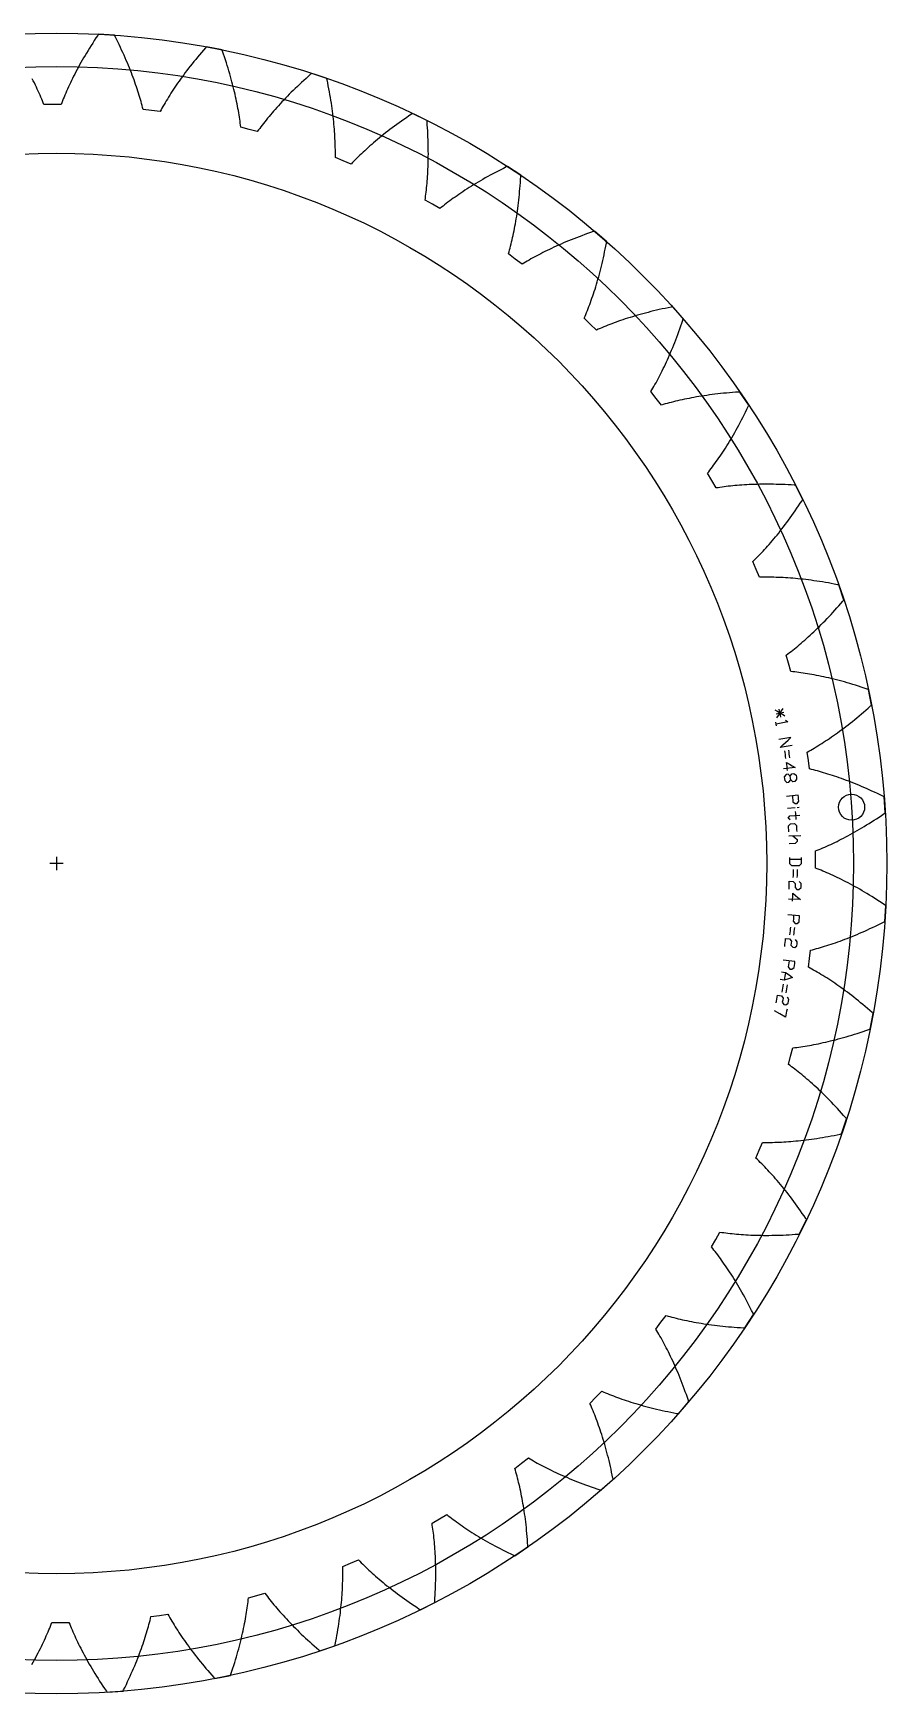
# Model space of a CAD drawing. Extents: x -12.5 to 12.5, y -12.5 to 12.5.
# Drawn here: x -0.35 to 12.5, y -12.5 to 12.5 of the extents above; entities that cross this region are included whole.
import ezdxf

# ---------------------------------------------------------------- set-up
doc = ezdxf.new("R2010")
doc.units = 0
doc.header["$MEASUREMENT"] = 0
for name, color, linetype in [('gear', 7, 'CONTINUOUS'), ('gear_guides', 5, 'CONTINUOUS'), ('gear_texts', 7, 'CONTINUOUS')]:
    doc.layers.add(name, color=color, linetype=linetype)

msp = doc.modelspace()

# ---------------------------------------------------------------- linework, layer by layer
at = {"layer": 'gear'}
msp.add_lwpolyline([(-0.368474, -12.057663), (-0.348839, -12.022425), (-0.329733, -11.987541), (-0.311149, -11.953017), (-0.29308, -11.918859), (-0.275522, -11.885072), (-0.258466, -11.851661), (-0.241908, -11.818633), (-0.22584, -11.785993), (-0.210255, -11.753745), (-0.195148, -11.721897), (-0.180512, -11.690452), (-0.166339, -11.659415), (-0.152624, -11.628793), (-0.139359, -11.598589), (-0.126538, -11.568809), (-0.114153, -11.539457), (-0.102198, -11.510539), (-0.090666, -11.482058), (-0.07955, -11.454021), (-0.068843, -11.42643), (0.059702, -11.424844), (0.059702, -11.424844), (0.188256, -11.425086), (0.199251, -11.452564), (0.21066, -11.480484), (0.222489, -11.508842), (0.234745, -11.537634), (0.247436, -11.566854), (0.260568, -11.596499), (0.274148, -11.626562), (0.288182, -11.65704), (0.302678, -11.687927), (0.317643, -11.719217), (0.333082, -11.750906), (0.349002, -11.782989), (0.365411, -11.815459), (0.382313, -11.848313), (0.399717, -11.881543), (0.417628, -11.915145), (0.436052, -11.949113), (0.454996, -11.983441), (0.474466, -12.018123), (0.494468, -12.053154), (0.515008, -12.088528), (0.536092, -12.124238), (0.557727, -12.160278), (0.579917, -12.196644), (0.60267, -12.233327), (0.62599, -12.270322), (0.649883, -12.307623), (0.674356, -12.345223), (0.699413, -12.383116), (0.72506, -12.421294), (0.751304, -12.459753), (0.757958, -12.46941), (0.761299, -12.474245), (0.762974, -12.476664), (0.763023, -12.47669), (1.002311, -12.45975), (1.002356, -12.459718), (1.003673, -12.457087), (1.0063, -12.451829), (1.011527, -12.441331), (1.03209, -12.399559), (1.052103, -12.358147), (1.071572, -12.317103), (1.090504, -12.27643), (1.108904, -12.236135), (1.12678, -12.196223), (1.144137, -12.156701), (1.160983, -12.117572), (1.177324, -12.078843), (1.193168, -12.040518), (1.208519, -12.002604), (1.223387, -11.965105), (1.237776, -11.928025), (1.251695, -11.891371), (1.26515, -11.855146), (1.278149, -11.819356), (1.290697, -11.784005), (1.302803, -11.749098), (1.314473, -11.71464), (1.325715, -11.680634), (1.336536, -11.647086), (1.346943, -11.614), (1.356943, -11.581379), (1.366544, -11.549228), (1.375753, -11.517551), (1.384577, -11.486352), (1.393025, -11.455635), (1.401103, -11.425404), (1.408819, -11.395662), (1.41618, -11.366413), (1.423194, -11.337661), (1.550433, -11.31931), (1.550433, -11.31931), (1.677919, -11.302771), (1.692406, -11.328578), (1.707362, -11.35477), (1.722791, -11.381342), (1.7387, -11.408287), (1.755097, -11.435601), (1.771985, -11.463278), (1.789373, -11.491312), (1.807266, -11.519697), (1.82567, -11.548427), (1.84459, -11.577497), (1.864033, -11.6069), (1.884005, -11.63663), (1.904511, -11.666681), (1.925558, -11.697047), (1.94715, -11.727721), (1.969293, -11.758698), (1.991994, -11.78997), (2.015256, -11.821532), (2.039087, -11.853376), (2.06349, -11.885497), (2.088471, -11.917887), (2.114037, -11.950539), (2.14019, -11.983448), (2.166937, -12.016605), (2.194283, -12.050005), (2.222233, -12.08364), (2.25079, -12.117503), (2.279961, -12.151587), (2.30975, -12.185885), (2.340162, -12.220389), (2.3712, -12.255093), (2.379058, -12.263799), (2.383002, -12.268157), (2.384978, -12.270337), (2.38503, -12.270356), (2.62006, -12.222327), (2.6201, -12.222289), (2.621062, -12.219509), (2.62298, -12.213954), (2.626793, -12.202863), (2.641728, -12.158764), (2.656164, -12.115095), (2.67011, -12.07186), (2.68357, -12.029064), (2.696553, -11.986712), (2.709067, -11.944809), (2.721117, -11.903358), (2.732711, -11.862366), (2.743858, -11.821835), (2.754563, -11.781771), (2.764835, -11.742177), (2.77468, -11.703057), (2.784107, -11.664417), (2.793122, -11.626259), (2.801734, -11.588588), (2.809949, -11.551408), (2.817776, -11.514722), (2.825222, -11.478533), (2.832295, -11.442846), (2.839002, -11.407664), (2.845351, -11.372991), (2.85135, -11.338829), (2.857007, -11.305182), (2.86233, -11.272053), (2.867325, -11.239445), (2.872002, -11.207361), (2.876368, -11.175805), (2.880431, -11.144778), (2.884198, -11.114283), (2.887679, -11.084323), (2.890881, -11.054901), (3.014635, -11.0201), (3.014635, -11.0201), (3.138871, -10.987062), (3.156604, -11.010757), (3.17485, -11.034773), (3.193615, -11.059103), (3.212906, -11.083742), (3.232727, -11.108682), (3.253084, -11.133918), (3.273982, -11.159442), (3.295427, -11.185249), (3.317423, -11.211331), (3.339976, -11.237682), (3.363091, -11.264296), (3.386772, -11.291165), (3.411026, -11.318282), (3.435855, -11.345641), (3.461267, -11.373235), (3.487264, -11.401056), (3.513852, -11.429098), (3.541035, -11.457353), (3.568818, -11.485815), (3.597205, -11.514475), (3.626201, -11.543327), (3.655809, -11.572364), (3.686034, -11.601577), (3.716881, -11.630959), (3.748352, -11.660504), (3.780453, -11.690203), (3.813186, -11.720049), (3.846556, -11.750033), (3.880567, -11.78015), (3.915222, -11.81039), (3.950525, -11.840745), (3.959452, -11.848351), (3.963931, -11.852157), (3.966174, -11.85406), (3.966229, -11.854072), (4.192978, -11.775777), (4.193014, -11.775734), (4.193605, -11.772852), (4.194781, -11.767094), (4.197113, -11.7556), (4.206165, -11.709929), (4.214778, -11.664749), (4.22296, -11.620064), (4.23072, -11.575878), (4.238064, -11.532193), (4.245, -11.489015), (4.251537, -11.446347), (4.257682, -11.404191), (4.263443, -11.362552), (4.268827, -11.321433), (4.273843, -11.280837), (4.278498, -11.240768), (4.2828, -11.201227), (4.286758, -11.162219), (4.290379, -11.123747), (4.293671, -11.085812), (4.296643, -11.048418), (4.299301, -11.011567), (4.301655, -10.975263), (4.303713, -10.939506), (4.305482, -10.9043), (4.306971, -10.869648), (4.308188, -10.83555), (4.30914, -10.80201), (4.309837, -10.769029), (4.310286, -10.736609), (4.310495, -10.704753), (4.310473, -10.673461), (4.310229, -10.642735), (4.309769, -10.612578), (4.309103, -10.58299), (4.427256, -10.532333), (4.427256, -10.532333), (4.546117, -10.483361), (4.566791, -10.504539), (4.588015, -10.525968), (4.609796, -10.547641), (4.632138, -10.569551), (4.655045, -10.59169), (4.678521, -10.614053), (4.702572, -10.636631), (4.727202, -10.659418), (4.752414, -10.682406), (4.778214, -10.705588), (4.804605, -10.728957), (4.831591, -10.752505), (4.859176, -10.776224), (4.887365, -10.800108), (4.91616, -10.824149), (4.945566, -10.848339), (4.975587, -10.872671), (5.006226, -10.897136), (5.037486, -10.921728), (5.069371, -10.946438), (5.101885, -10.971258), (5.13503, -10.996182), (5.168809, -11.0212), (5.203227, -11.046305), (5.238286, -11.071489), (5.273988, -11.096744), (5.310337, -11.122061), (5.347336, -11.147434), (5.384986, -11.172853), (5.423292, -11.198311), (5.462255, -11.223799), (5.472099, -11.230175), (5.477036, -11.233363), (5.479508, -11.234958), (5.479564, -11.234962), (5.694154, -11.12774), (5.694184, -11.127693), (5.694393, -11.124759), (5.694808, -11.118896), (5.69562, -11.107196), (5.698633, -11.060735), (5.701275, -11.014817), (5.703555, -10.969446), (5.705481, -10.924625), (5.70706, -10.880355), (5.708301, -10.836641), (5.709213, -10.793484), (5.709803, -10.750888), (5.710079, -10.708853), (5.71005, -10.667383), (5.709724, -10.62648), (5.709109, -10.586145), (5.708214, -10.546382), (5.707046, -10.507191), (5.705614, -10.468575), (5.703927, -10.430535), (5.701992, -10.393073), (5.699818, -10.35619), (5.697413, -10.319889), (5.694786, -10.28417), (5.691945, -10.249034), (5.688898, -10.214484), (5.685653, -10.180519), (5.68222, -10.147142), (5.678606, -10.114352), (5.674819, -10.082151), (5.670869, -10.05054), (5.666763, -10.019518), (5.66251, -9.989087), (5.658118, -9.959248), (5.653595, -9.93), (5.764125, -9.864354), (5.764125, -9.864354), (5.875578, -9.800287), (5.898839, -9.818585), (5.922679, -9.837061), (5.947102, -9.855705), (5.972112, -9.874511), (5.997713, -9.893472), (6.023908, -9.912579), (6.0507, -9.931825), (6.078093, -9.951202), (6.10609, -9.970702), (6.134695, -9.990318), (6.16391, -10.010042), (6.193739, -10.029866), (6.224185, -10.049783), (6.25525, -10.069783), (6.286937, -10.08986), (6.319249, -10.110004), (6.352189, -10.130209), (6.385758, -10.150466), (6.419961, -10.170767), (6.454799, -10.191104), (6.490274, -10.211468), (6.526388, -10.231852), (6.563145, -10.252247), (6.600545, -10.272645), (6.638591, -10.293037), (6.677284, -10.313416), (6.716627, -10.333773), (6.756621, -10.354099), (6.797267, -10.374386), (6.838568, -10.394626), (6.880524, -10.414811), (6.891116, -10.419847), (6.896427, -10.422364), (6.899087, -10.423622), (6.899142, -10.423619), (7.097902, -10.289305), (7.097925, -10.289254), (7.097749, -10.286317), (7.097396, -10.280451), (7.096673, -10.268745), (7.093596, -10.222288), (7.090222, -10.176418), (7.08656, -10.131137), (7.082619, -10.086448), (7.078407, -10.042352), (7.073932, -9.998849), (7.069202, -9.955943), (7.064227, -9.913634), (7.059014, -9.871922), (7.053573, -9.830811), (7.047911, -9.7903), (7.042036, -9.750391), (7.035958, -9.711085), (7.029685, -9.672381), (7.023225, -9.634282), (7.016587, -9.596788), (7.009779, -9.559899), (7.00281, -9.523616), (6.995687, -9.487939), (6.98842, -9.452869), (6.981017, -9.418405), (6.973486, -9.384547), (6.965836, -9.351297), (6.958076, -9.318653), (6.950212, -9.286616), (6.942255, -9.255184), (6.934213, -9.224359), (6.926093, -9.194139), (6.917904, -9.164524), (6.909654, -9.135513), (6.901353, -9.107105), (7.002369, -9.027594), (7.002369, -9.027594), (7.104506, -8.949527), (7.129956, -8.964633), (7.156003, -8.979838), (7.182651, -8.995136), (7.209902, -9.010516), (7.237759, -9.025973), (7.266224, -9.041497), (7.295299, -9.057082), (7.324987, -9.072717), (7.35529, -9.088397), (7.38621, -9.104111), (7.41775, -9.119853), (7.449911, -9.135614), (7.482696, -9.151386), (7.516105, -9.167161), (7.550142, -9.182929), (7.584807, -9.198684), (7.620102, -9.214417), (7.656029, -9.230119), (7.692589, -9.245782), (7.729783, -9.261397), (7.767613, -9.276957), (7.806079, -9.292452), (7.845183, -9.307875), (7.884925, -9.323217), (7.925307, -9.338469), (7.96633, -9.353623), (8.007993, -9.36867), (8.050298, -9.383602), (8.093245, -9.39841), (8.136834, -9.413087), (8.181066, -9.427622), (8.192225, -9.431233), (8.197819, -9.433034), (8.20062, -9.433934), (8.200674, -9.433925), (8.380202, -9.274816), (8.380218, -9.274763), (8.379661, -9.271874), (8.378544, -9.266104), (8.376301, -9.254592), (8.367185, -9.208934), (8.357853, -9.163897), (8.348313, -9.119482), (8.338572, -9.07569), (8.32864, -9.032521), (8.318525, -8.989975), (8.308235, -8.948052), (8.29778, -8.906754), (8.287168, -8.866081), (8.276407, -8.826031), (8.265505, -8.786606), (8.254472, -8.747805), (8.243316, -8.709628), (8.232044, -8.672075), (8.220667, -8.635145), (8.209191, -8.598838), (8.197627, -8.563153), (8.185981, -8.52809), (8.174263, -8.493648), (8.16248, -8.459826), (8.150642, -8.426623), (8.138756, -8.394039), (8.126832, -8.362071), (8.114877, -8.33072), (8.102899, -8.299982), (8.090907, -8.269859), (8.07891, -8.240347), (8.066915, -8.211445), (8.054931, -8.183152), (8.042965, -8.155466), (8.031027, -8.128385), (8.1208, -8.036369), (8.1208, -8.036369), (8.211873, -7.945639), (8.239077, -7.957293), (8.266887, -7.968969), (8.295304, -7.980657), (8.324329, -7.992349), (8.353965, -8.004037), (8.384212, -8.015714), (8.415073, -8.027369), (8.446548, -8.038996), (8.478638, -8.050586), (8.511345, -8.062131), (8.54467, -8.073621), (8.578613, -8.085049), (8.613176, -8.096407), (8.648359, -8.107686), (8.684162, -8.118877), (8.720587, -8.129972), (8.757634, -8.140963), (8.795303, -8.151841), (8.833594, -8.162598), (8.872509, -8.173225), (8.912045, -8.183714), (8.952205, -8.194056), (8.992988, -8.204243), (9.034393, -8.214266), (9.07642, -8.224117), (9.11907, -8.233786), (9.16234, -8.243267), (9.206232, -8.252549), (9.250745, -8.261625), (9.295877, -8.270486), (9.341627, -8.279124), (9.353162, -8.281247), (9.358943, -8.282303), (9.361838, -8.28283), (9.361891, -8.282813), (9.519115, -8.101633), (9.519124, -8.101578), (9.518194, -8.098787), (9.516334, -8.093212), (9.512607, -8.082092), (9.49761, -8.038014), (9.482479, -7.99458), (9.467223, -7.951791), (9.451849, -7.909644), (9.436368, -7.86814), (9.420786, -7.827279), (9.405113, -7.787058), (9.389356, -7.747478), (9.373526, -7.708538), (9.357629, -7.670235), (9.341675, -7.63257), (9.325672, -7.595541), (9.309627, -7.559147), (9.293551, -7.523387), (9.27745, -7.488258), (9.261334, -7.453759), (9.245211, -7.419889), (9.229088, -7.386646), (9.212974, -7.354028), (9.196878, -7.322034), (9.180807, -7.29066), (9.16477, -7.259906), (9.148775, -7.229768), (9.13283, -7.200245), (9.116943, -7.171334), (9.101122, -7.143034), (9.085375, -7.11534), (9.06971, -7.088251), (9.054135, -7.061765), (9.038658, -7.035877), (9.023287, -7.010586), (9.100282, -6.90764), (9.100282, -6.90764), (9.178733, -6.805798), (9.207226, -6.813802), (9.236322, -6.821748), (9.266021, -6.829627), (9.296324, -6.83743), (9.327232, -6.845151), (9.358745, -6.852779), (9.390863, -6.860307), (9.423586, -6.867726), (9.456915, -6.875028), (9.490849, -6.882204), (9.525388, -6.889247), (9.560533, -6.896147), (9.596282, -6.902896), (9.632636, -6.909486), (9.669594, -6.915908), (9.707156, -6.922154), (9.74532, -6.928216), (9.784087, -6.934084), (9.823455, -6.939751), (9.863423, -6.945208), (9.903991, -6.950446), (9.945157, -6.955458), (9.98692, -6.960234), (10.029279, -6.964767), (10.072233, -6.969048), (10.115779, -6.973068), (10.159918, -6.976819), (10.204646, -6.980293), (10.249962, -6.983481), (10.295864, -6.986376), (10.342351, -6.988968), (10.354064, -6.989567), (10.359934, -6.98986), (10.362872, -6.990004), (10.362923, -6.989981), (10.495153, -6.789829), (10.495154, -6.789773), (10.493869, -6.787127), (10.491297, -6.781842), (10.48615, -6.771304), (10.465528, -6.729561), (10.444858, -6.688474), (10.424146, -6.648041), (10.403403, -6.608262), (10.382637, -6.569134), (10.361855, -6.530656), (10.341066, -6.492825), (10.320278, -6.45564), (10.2995, -6.419099), (10.27874, -6.3832), (10.258006, -6.347939), (10.237306, -6.313316), (10.216649, -6.279328), (10.196042, -6.245971), (10.175494, -6.213244), (10.155013, -6.181145), (10.134606, -6.149669), (10.114282, -6.118815), (10.094049, -6.088579), (10.073914, -6.058959), (10.053886, -6.029952), (10.033972, -6.001554), (10.01418, -5.973762), (9.994518, -5.946573), (9.974993, -5.919983), (9.955613, -5.893989), (9.936386, -5.868588), (9.91732, -5.843776), (9.898421, -5.819549), (9.879698, -5.795903), (9.861157, -5.772835), (9.924056, -5.660719), (9.924056, -5.660719), (9.988543, -5.549508), (10.017837, -5.553725), (10.047721, -5.557805), (10.078194, -5.56174), (10.109257, -5.565521), (10.140908, -5.569141), (10.173147, -5.572591), (10.205972, -5.575862), (10.239384, -5.578947), (10.273381, -5.581836), (10.307961, -5.584522), (10.343124, -5.586996), (10.378869, -5.58925), (10.415193, -5.591275), (10.452096, -5.593063), (10.489577, -5.594606), (10.527632, -5.595896), (10.566261, -5.596924), (10.605462, -5.597682), (10.645233, -5.598162), (10.685572, -5.598355), (10.726476, -5.598254), (10.767944, -5.597849), (10.809973, -5.597134), (10.852562, -5.596099), (10.895707, -5.594736), (10.939405, -5.593038), (10.983656, -5.590996), (11.028454, -5.588602), (11.073799, -5.585848), (11.119687, -5.582726), (11.166114, -5.579228), (11.177805, -5.578294), (11.183663, -5.577818), (11.186595, -5.577578), (11.186642, -5.577548), (11.291616, -5.361848), (11.29161, -5.361793), (11.28999, -5.359337), (11.28675, -5.354434), (11.280272, -5.344657), (11.254378, -5.305963), (11.228521, -5.267925), (11.20271, -5.230542), (11.176952, -5.193811), (11.151256, -5.157728), (11.125629, -5.122292), (11.10008, -5.087498), (11.074617, -5.053345), (11.049247, -5.019828), (11.023979, -4.986946), (10.99882, -4.954693), (10.973778, -4.923068), (10.948861, -4.892067), (10.924077, -4.861685), (10.899433, -4.831921), (10.874937, -4.802769), (10.850596, -4.774226), (10.826419, -4.746289), (10.802412, -4.718953), (10.778584, -4.692214), (10.75494, -4.666069), (10.73149, -4.640513), (10.70824, -4.615542), (10.685197, -4.591152), (10.662368, -4.567339), (10.639762, -4.544097), (10.617384, -4.521423), (10.595242, -4.499311), (10.573342, -4.477758), (10.551693, -4.456759), (10.5303, -4.436308), (10.578026, -4.316941), (10.578026, -4.316941), (10.627446, -4.198265), (10.657039, -4.198622), (10.6872, -4.198766), (10.717926, -4.19869), (10.749217, -4.198385), (10.78107, -4.197842), (10.813483, -4.197055), (10.846455, -4.196013), (10.879983, -4.19471), (10.914066, -4.193137), (10.948701, -4.191287), (10.983887, -4.18915), (11.01962, -4.186718), (11.055898, -4.183985), (11.092719, -4.180941), (11.130079, -4.177579), (11.167978, -4.173891), (11.206411, -4.169868), (11.245375, -4.165503), (11.284868, -4.160787), (11.324887, -4.155714), (11.365428, -4.150274), (11.406489, -4.14446), (11.448065, -4.138265), (11.490154, -4.13168), (11.532752, -4.124697), (11.575855, -4.11731), (11.61946, -4.10951), (11.663563, -4.101289), (11.708161, -4.09264), (11.753248, -4.083555), (11.798822, -4.074027), (11.810291, -4.071575), (11.816037, -4.070338), (11.818912, -4.069717), (11.818955, -4.069681), (11.894876, -3.842126), (11.894863, -3.842071), (11.892937, -3.839848), (11.889084, -3.835409), (11.881385, -3.826562), (11.850662, -3.791578), (11.820062, -3.757241), (11.789592, -3.723547), (11.75926, -3.690492), (11.729074, -3.658072), (11.699041, -3.626284), (11.669169, -3.595123), (11.639466, -3.564585), (11.609938, -3.534667), (11.580594, -3.505364), (11.551441, -3.476671), (11.522485, -3.448585), (11.493735, -3.421101), (11.465197, -3.394215), (11.436879, -3.367921), (11.408787, -3.342216), (11.38093, -3.317095), (11.353312, -3.292552), (11.325943, -3.268584), (11.298828, -3.245184), (11.271975, -3.222349), (11.245389, -3.200073), (11.219078, -3.17835), (11.193049, -3.157176), (11.167308, -3.136546), (11.141861, -3.116454), (11.116715, -3.096895), (11.091876, -3.077863), (11.067351, -3.059352), (11.043145, -3.041358), (11.019266, -3.023875), (11.051004, -2.8993), (11.051004, -2.8993), (11.08451, -2.775188), (11.113897, -2.77168), (11.143819, -2.767886), (11.174272, -2.7638), (11.205255, -2.759413), (11.236765, -2.754717), (11.268798, -2.749706), (11.301352, -2.744369), (11.334423, -2.738701), (11.368009, -2.732693), (11.402106, -2.726337), (11.436712, -2.719626), (11.471822, -2.712552), (11.507433, -2.705106), (11.543541, -2.697282), (11.580144, -2.689073), (11.617236, -2.680469), (11.654815, -2.671464), (11.692877, -2.66205), (11.731416, -2.65222), (11.77043, -2.641967), (11.809915, -2.631282), (11.849865, -2.620158), (11.890277, -2.608589), (11.931147, -2.596567), (11.972469, -2.584084), (12.014239, -2.571133), (12.056453, -2.557708), (12.099106, -2.543801), (12.142192, -2.529405), (12.185708, -2.514513), (12.229649, -2.499118), (12.240699, -2.49519), (12.246234, -2.493213), (12.249004, -2.492222), (12.249042, -2.492181), (12.294612, -2.256663), (12.294592, -2.256611), (12.292392, -2.254658), (12.287993, -2.25076), (12.279205, -2.242993), (12.244179, -2.212319), (12.209358, -2.18227), (12.174751, -2.152841), (12.140364, -2.124028), (12.106204, -2.095826), (12.072279, -2.068229), (12.038596, -2.041234), (12.00516, -2.014835), (11.97198, -1.989026), (11.939062, -1.963804), (11.906413, -1.939162), (11.874039, -1.915096), (11.841948, -1.8916), (11.810145, -1.868668), (11.778637, -1.846296), (11.74743, -1.824478), (11.716532, -1.803207), (11.685948, -1.782479), (11.655684, -1.762288), (11.625747, -1.742628), (11.596142, -1.723493), (11.566877, -1.704878), (11.537956, -1.686775), (11.509385, -1.66918), (11.481171, -1.652086), (11.453319, -1.635488), (11.425835, -1.619378), (11.398725, -1.603751), (11.371993, -1.5886), (11.345646, -1.573919), (11.319689, -1.559702), (11.334896, -1.43205), (11.334896, -1.43205), (11.351915, -1.304627), (11.380593, -1.297313), (11.409763, -1.289646), (11.439423, -1.28162), (11.469568, -1.273226), (11.500195, -1.264458), (11.5313, -1.255308), (11.562879, -1.245769), (11.594928, -1.235832), (11.627442, -1.225492), (11.660418, -1.21474), (11.693851, -1.203569), (11.727738, -1.191972), (11.762072, -1.179942), (11.796851, -1.167472), (11.832068, -1.154555), (11.867721, -1.141184), (11.903803, -1.127351), (11.94031, -1.113049), (11.977237, -1.098273), (12.014579, -1.083015), (12.052331, -1.067267), (12.090487, -1.051025), (12.129044, -1.03428), (12.167994, -1.017026), (12.207333, -0.999256), (12.247056, -0.980964), (12.287156, -0.962144), (12.327629, -0.942788), (12.368468, -0.922892), (12.409668, -0.902447), (12.451223, -0.881448), (12.461666, -0.876111), (12.466896, -0.873429), (12.469513, -0.872085), (12.469545, -0.87204), (12.483983, -0.632588), (12.483957, -0.632539), (12.48152, -0.63089), (12.476651, -0.627599), (12.466924, -0.621046), (12.428194, -0.595206), (12.389749, -0.569959), (12.351596, -0.545299), (12.313743, -0.521221), (12.276194, -0.497719), (12.238957, -0.474787), (12.202038, -0.452419), (12.165443, -0.43061), (12.129178, -0.409353), (12.09325, -0.388643), (12.057663, -0.368474), (12.022425, -0.348839), (11.987541, -0.329733), (11.953017, -0.311149), (11.918859, -0.29308), (11.885072, -0.275522), (11.851661, -0.258466), (11.818633, -0.241908), (11.785993, -0.22584), (11.753745, -0.210255), (11.721897, -0.195148), (11.690452, -0.180512), (11.659415, -0.166339), (11.628793, -0.152624), (11.598589, -0.139359), (11.568809, -0.126538), (11.539457, -0.114153), (11.510539, -0.102198), (11.482058, -0.090666), (11.454021, -0.07955), (11.42643, -0.068843), (11.424844, 0.059702), (11.424844, 0.059702), (11.425086, 0.188256), (11.452564, 0.199251), (11.480484, 0.21066), (11.508842, 0.222489), (11.537634, 0.234745), (11.566854, 0.247436), (11.596499, 0.260568), (11.626562, 0.274148), (11.65704, 0.288182), (11.687927, 0.302678), (11.719217, 0.317643), (11.750906, 0.333082), (11.782989, 0.349002), (11.815459, 0.365411), (11.848313, 0.382313), (11.881543, 0.399717), (11.915145, 0.417628), (11.949113, 0.436052), (11.983441, 0.454996), (12.018123, 0.474466), (12.053154, 0.494468), (12.088528, 0.515008), (12.124238, 0.536092), (12.160278, 0.557727), (12.196644, 0.579917), (12.233327, 0.60267), (12.270322, 0.62599), (12.307623, 0.649883), (12.345223, 0.674356), (12.383116, 0.699413), (12.421294, 0.72506), (12.459753, 0.751304), (12.46941, 0.757958), (12.474245, 0.761299), (12.476664, 0.762974), (12.47669, 0.763023), (12.45975, 1.002311), (12.459718, 1.002356), (12.457087, 1.003673), (12.451829, 1.0063), (12.441331, 1.011527), (12.399559, 1.03209), (12.358147, 1.052103), (12.317103, 1.071572), (12.27643, 1.090504), (12.236135, 1.108904), (12.196223, 1.12678), (12.156701, 1.144137), (12.117572, 1.160983), (12.078843, 1.177324), (12.040518, 1.193168), (12.002604, 1.208519), (11.965105, 1.223387), (11.928025, 1.237776), (11.891371, 1.251695), (11.855146, 1.26515), (11.819356, 1.278149), (11.784005, 1.290697), (11.749098, 1.302803), (11.71464, 1.314473), (11.680634, 1.325715), (11.647086, 1.336536), (11.614, 1.346943), (11.581379, 1.356943), (11.549228, 1.366544), (11.517551, 1.375753), (11.486352, 1.384577), (11.455635, 1.393025), (11.425404, 1.401103), (11.395662, 1.408819), (11.366413, 1.41618), (11.337661, 1.423194), (11.31931, 1.550433), (11.31931, 1.550433), (11.302771, 1.677919), (11.328578, 1.692406), (11.35477, 1.707362), (11.381342, 1.722791), (11.408287, 1.7387), (11.435601, 1.755097), (11.463278, 1.771985), (11.491312, 1.789373), (11.519697, 1.807266), (11.548427, 1.82567), (11.577497, 1.84459), (11.6069, 1.864033), (11.63663, 1.884005), (11.666681, 1.904511), (11.697047, 1.925558), (11.727721, 1.94715), (11.758698, 1.969293), (11.78997, 1.991994), (11.821532, 2.015256), (11.853376, 2.039087), (11.885497, 2.06349), (11.917887, 2.088471), (11.950539, 2.114037), (11.983448, 2.14019), (12.016605, 2.166937), (12.050005, 2.194283), (12.08364, 2.222233), (12.117503, 2.25079), (12.151587, 2.279961), (12.185885, 2.30975), (12.220389, 2.340162), (12.255093, 2.3712), (12.263799, 2.379058), (12.268157, 2.383002), (12.270337, 2.384978), (12.270356, 2.38503), (12.222327, 2.62006), (12.222289, 2.6201), (12.219509, 2.621062), (12.213954, 2.62298), (12.202863, 2.626793), (12.158764, 2.641728), (12.115095, 2.656164), (12.07186, 2.67011), (12.029064, 2.68357), (11.986712, 2.696553), (11.944809, 2.709067), (11.903358, 2.721117), (11.862366, 2.732711), (11.821835, 2.743858), (11.781771, 2.754563), (11.742177, 2.764835), (11.703057, 2.77468), (11.664417, 2.784107), (11.626259, 2.793122), (11.588588, 2.801734), (11.551408, 2.809949), (11.514722, 2.817776), (11.478533, 2.825222), (11.442846, 2.832295), (11.407664, 2.839002), (11.372991, 2.845351), (11.338829, 2.85135), (11.305182, 2.857007), (11.272053, 2.86233), (11.239445, 2.867325), (11.207361, 2.872002), (11.175805, 2.876368), (11.144778, 2.880431), (11.114283, 2.884198), (11.084323, 2.887679), (11.054901, 2.890881), (11.0201, 3.014635), (11.0201, 3.014635), (10.987062, 3.138871), (11.010757, 3.156604), (11.034773, 3.17485), (11.059103, 3.193615), (11.083742, 3.212906), (11.108682, 3.232727), (11.133918, 3.253084), (11.159442, 3.273982), (11.185249, 3.295427), (11.211331, 3.317423), (11.237682, 3.339976), (11.264296, 3.363091), (11.291165, 3.386772), (11.318282, 3.411026), (11.345641, 3.435855), (11.373235, 3.461267), (11.401056, 3.487264), (11.429098, 3.513852), (11.457353, 3.541035), (11.485815, 3.568818), (11.514475, 3.597205), (11.543327, 3.626201), (11.572364, 3.655809), (11.601577, 3.686034), (11.630959, 3.716881), (11.660504, 3.748352), (11.690203, 3.780453), (11.720049, 3.813186), (11.750033, 3.846556), (11.78015, 3.880567), (11.81039, 3.915222), (11.840745, 3.950525), (11.848351, 3.959452), (11.852157, 3.963931), (11.85406, 3.966174), (11.854072, 3.966229), (11.775777, 4.192978), (11.775734, 4.193014), (11.772852, 4.193605), (11.767094, 4.194781), (11.7556, 4.197113), (11.709929, 4.206165), (11.664749, 4.214778), (11.620064, 4.22296), (11.575878, 4.23072), (11.532193, 4.238064), (11.489015, 4.245), (11.446347, 4.251537), (11.404191, 4.257682), (11.362552, 4.263443), (11.321433, 4.268827), (11.280837, 4.273843), (11.240768, 4.278498), (11.201227, 4.2828), (11.162219, 4.286758), (11.123747, 4.290379), (11.085812, 4.293671), (11.048418, 4.296643), (11.011567, 4.299301), (10.975263, 4.301655), (10.939506, 4.303713), (10.9043, 4.305482), (10.869648, 4.306971), (10.83555, 4.308188), (10.80201, 4.30914), (10.769029, 4.309837), (10.736609, 4.310286), (10.704753, 4.310495), (10.673461, 4.310473), (10.642735, 4.310229), (10.612578, 4.309769), (10.58299, 4.309103), (10.532333, 4.427256), (10.532333, 4.427256), (10.483361, 4.546117), (10.504539, 4.566791), (10.525968, 4.588015), (10.547641, 4.609796), (10.569551, 4.632138), (10.59169, 4.655045), (10.614053, 4.678521), (10.636631, 4.702572), (10.659418, 4.727202), (10.682406, 4.752414), (10.705588, 4.778214), (10.728957, 4.804605), (10.752505, 4.831591), (10.776224, 4.859176), (10.800108, 4.887365), (10.824149, 4.91616), (10.848339, 4.945566), (10.872671, 4.975587), (10.897136, 5.006226), (10.921728, 5.037486), (10.946438, 5.069371), (10.971258, 5.101885), (10.996182, 5.13503), (11.0212, 5.168809), (11.046305, 5.203227), (11.071489, 5.238286), (11.096744, 5.273988), (11.122061, 5.310337), (11.147434, 5.347336), (11.172853, 5.384986), (11.198311, 5.423292), (11.223799, 5.462255), (11.230175, 5.472099), (11.233363, 5.477036), (11.234958, 5.479508), (11.234962, 5.479564), (11.12774, 5.694154), (11.127693, 5.694184), (11.124759, 5.694393), (11.118896, 5.694808), (11.107196, 5.69562), (11.060735, 5.698633), (11.014817, 5.701275), (10.969446, 5.703555), (10.924625, 5.705481), (10.880355, 5.70706), (10.836641, 5.708301), (10.793484, 5.709213), (10.750888, 5.709803), (10.708853, 5.710079), (10.667383, 5.71005), (10.62648, 5.709724), (10.586145, 5.709109), (10.546382, 5.708214), (10.507191, 5.707046), (10.468575, 5.705614), (10.430535, 5.703927), (10.393073, 5.701992), (10.35619, 5.699818), (10.319889, 5.697413), (10.28417, 5.694786), (10.249034, 5.691945), (10.214484, 5.688898), (10.180519, 5.685653), (10.147142, 5.68222), (10.114352, 5.678606), (10.082151, 5.674819), (10.05054, 5.670869), (10.019518, 5.666763), (9.989087, 5.66251), (9.959248, 5.658118), (9.93, 5.653595), (9.864354, 5.764125), (9.864354, 5.764125), (9.800287, 5.875578), (9.818585, 5.898839), (9.837061, 5.922679), (9.855705, 5.947102), (9.874511, 5.972112), (9.893472, 5.997713), (9.912579, 6.023908), (9.931825, 6.0507), (9.951202, 6.078093), (9.970702, 6.10609), (9.990318, 6.134695), (10.010042, 6.16391), (10.029866, 6.193739), (10.049783, 6.224185), (10.069783, 6.25525), (10.08986, 6.286937), (10.110004, 6.319249), (10.130209, 6.352189), (10.150466, 6.385758), (10.170767, 6.419961), (10.191104, 6.454799), (10.211468, 6.490274), (10.231852, 6.526388), (10.252247, 6.563145), (10.272645, 6.600545), (10.293037, 6.638591), (10.313416, 6.677284), (10.333773, 6.716627), (10.354099, 6.756621), (10.374386, 6.797267), (10.394626, 6.838568), (10.414811, 6.880524), (10.419847, 6.891116), (10.422364, 6.896427), (10.423622, 6.899087), (10.423619, 6.899142), (10.289305, 7.097902), (10.289254, 7.097925), (10.286317, 7.097749), (10.280451, 7.097396), (10.268745, 7.096673), (10.222288, 7.093596), (10.176418, 7.090222), (10.131137, 7.08656), (10.086448, 7.082619), (10.042352, 7.078407), (9.998849, 7.073932), (9.955943, 7.069202), (9.913634, 7.064227), (9.871922, 7.059014), (9.830811, 7.053573), (9.7903, 7.047911), (9.750391, 7.042036), (9.711085, 7.035958), (9.672381, 7.029685), (9.634282, 7.023225), (9.596788, 7.016587), (9.559899, 7.009779), (9.523616, 7.00281), (9.487939, 6.995687), (9.452869, 6.98842), (9.418405, 6.981017), (9.384547, 6.973486), (9.351297, 6.965836), (9.318653, 6.958076), (9.286616, 6.950212), (9.255184, 6.942255), (9.224359, 6.934213), (9.194139, 6.926093), (9.164524, 6.917904), (9.135513, 6.909654), (9.107105, 6.901353), (9.027594, 7.002369), (9.027594, 7.002369), (8.949527, 7.104506), (8.964633, 7.129956), (8.979838, 7.156003), (8.995136, 7.182651), (9.010516, 7.209902), (9.025973, 7.237759), (9.041497, 7.266224), (9.057082, 7.295299), (9.072717, 7.324987), (9.088397, 7.35529), (9.104111, 7.38621), (9.119853, 7.41775), (9.135614, 7.449911), (9.151386, 7.482696), (9.167161, 7.516105), (9.182929, 7.550142), (9.198684, 7.584807), (9.214417, 7.620102), (9.230119, 7.656029), (9.245782, 7.692589), (9.261397, 7.729783), (9.276957, 7.767613), (9.292452, 7.806079), (9.307875, 7.845183), (9.323217, 7.884925), (9.338469, 7.925307), (9.353623, 7.96633), (9.36867, 8.007993), (9.383602, 8.050298), (9.39841, 8.093245), (9.413087, 8.136834), (9.427622, 8.181066), (9.431233, 8.192225), (9.433034, 8.197819), (9.433934, 8.20062), (9.433925, 8.200674), (9.274816, 8.380202), (9.274763, 8.380218), (9.271874, 8.379661), (9.266104, 8.378544), (9.254592, 8.376301), (9.208934, 8.367185), (9.163897, 8.357853), (9.119482, 8.348313), (9.07569, 8.338572), (9.032521, 8.32864), (8.989975, 8.318525), (8.948052, 8.308235), (8.906754, 8.29778), (8.866081, 8.287168), (8.826031, 8.276407), (8.786606, 8.265505), (8.747805, 8.254472), (8.709628, 8.243316), (8.672075, 8.232044), (8.635145, 8.220667), (8.598838, 8.209191), (8.563153, 8.197627), (8.52809, 8.185981), (8.493648, 8.174263), (8.459826, 8.16248), (8.426623, 8.150642), (8.394039, 8.138756), (8.362071, 8.126832), (8.33072, 8.114877), (8.299982, 8.102899), (8.269859, 8.090907), (8.240347, 8.07891), (8.211445, 8.066915), (8.183152, 8.054931), (8.155466, 8.042965), (8.128385, 8.031027), (8.036369, 8.1208), (8.036369, 8.1208), (7.945639, 8.211873), (7.957293, 8.239077), (7.968969, 8.266887), (7.980657, 8.295304), (7.992349, 8.324329), (8.004037, 8.353965), (8.015714, 8.384212), (8.027369, 8.415073), (8.038996, 8.446548), (8.050586, 8.478638), (8.062131, 8.511345), (8.073621, 8.54467), (8.085049, 8.578613), (8.096407, 8.613176), (8.107686, 8.648359), (8.118877, 8.684162), (8.129972, 8.720587), (8.140963, 8.757634), (8.151841, 8.795303), (8.162598, 8.833594), (8.173225, 8.872509), (8.183714, 8.912045), (8.194056, 8.952205), (8.204243, 8.992988), (8.214266, 9.034393), (8.224117, 9.07642), (8.233786, 9.11907), (8.243267, 9.16234), (8.252549, 9.206232), (8.261625, 9.250745), (8.270486, 9.295877), (8.279124, 9.341627), (8.281247, 9.353162), (8.282303, 9.358943), (8.28283, 9.361838), (8.282813, 9.361891), (8.101633, 9.519115), (8.101578, 9.519124), (8.098787, 9.518194), (8.093212, 9.516334), (8.082092, 9.512607), (8.038014, 9.49761), (7.99458, 9.482479), (7.951791, 9.467223), (7.909644, 9.451849), (7.86814, 9.436368), (7.827279, 9.420786), (7.787058, 9.405113), (7.747478, 9.389356), (7.708538, 9.373526), (7.670235, 9.357629), (7.63257, 9.341675), (7.595541, 9.325672), (7.559147, 9.309627), (7.523387, 9.293551), (7.488258, 9.27745), (7.453759, 9.261334), (7.419889, 9.245211), (7.386646, 9.229088), (7.354028, 9.212974), (7.322034, 9.196878), (7.29066, 9.180807), (7.259906, 9.16477), (7.229768, 9.148775), (7.200245, 9.13283), (7.171334, 9.116943), (7.143034, 9.101122), (7.11534, 9.085375), (7.088251, 9.06971), (7.061765, 9.054135), (7.035877, 9.038658), (7.010586, 9.023287), (6.90764, 9.100282), (6.90764, 9.100282), (6.805798, 9.178733), (6.813802, 9.207226), (6.821748, 9.236322), (6.829627, 9.266021), (6.83743, 9.296324), (6.845151, 9.327232), (6.852779, 9.358745), (6.860307, 9.390863), (6.867726, 9.423586), (6.875028, 9.456915), (6.882204, 9.490849), (6.889247, 9.525388), (6.896147, 9.560533), (6.902896, 9.596282), (6.909486, 9.632636), (6.915908, 9.669594), (6.922154, 9.707156), (6.928216, 9.74532), (6.934084, 9.784087), (6.939751, 9.823455), (6.945208, 9.863423), (6.950446, 9.903991), (6.955458, 9.945157), (6.960234, 9.98692), (6.964767, 10.029279), (6.969048, 10.072233), (6.973068, 10.115779), (6.976819, 10.159918), (6.980293, 10.204646), (6.983481, 10.249962), (6.986376, 10.295864), (6.988968, 10.342351), (6.989567, 10.354064), (6.98986, 10.359934), (6.990004, 10.362872), (6.989981, 10.362923), (6.789829, 10.495153), (6.789773, 10.495154), (6.787127, 10.493869), (6.781842, 10.491297), (6.771304, 10.48615), (6.729561, 10.465528), (6.688474, 10.444858), (6.648041, 10.424146), (6.608262, 10.403403), (6.569134, 10.382637), (6.530656, 10.361855), (6.492825, 10.341066), (6.45564, 10.320278), (6.419099, 10.2995), (6.3832, 10.27874), (6.347939, 10.258006), (6.313316, 10.237306), (6.279328, 10.216649), (6.245971, 10.196042), (6.213244, 10.175494), (6.181145, 10.155013), (6.149669, 10.134606), (6.118815, 10.114282), (6.088579, 10.094049), (6.058959, 10.073914), (6.029952, 10.053886), (6.001554, 10.033972), (5.973762, 10.01418), (5.946573, 9.994518), (5.919983, 9.974993), (5.893989, 9.955613), (5.868588, 9.936386), (5.843776, 9.91732), (5.819549, 9.898421), (5.795903, 9.879698), (5.772835, 9.861157), (5.660719, 9.924056), (5.660719, 9.924056), (5.549508, 9.988543), (5.553725, 10.017837), (5.557805, 10.047721), (5.56174, 10.078194), (5.565521, 10.109257), (5.569141, 10.140908), (5.572591, 10.173147), (5.575862, 10.205972), (5.578947, 10.239384), (5.581836, 10.273381), (5.584522, 10.307961), (5.586996, 10.343124), (5.58925, 10.378869), (5.591275, 10.415193), (5.593063, 10.452096), (5.594606, 10.489577), (5.595896, 10.527632), (5.596924, 10.566261), (5.597682, 10.605462), (5.598162, 10.645233), (5.598355, 10.685572), (5.598254, 10.726476), (5.597849, 10.767944), (5.597134, 10.809973), (5.596099, 10.852562), (5.594736, 10.895707), (5.593038, 10.939405), (5.590996, 10.983656), (5.588602, 11.028454), (5.585848, 11.073799), (5.582726, 11.119687), (5.579228, 11.166114), (5.578294, 11.177805), (5.577818, 11.183663), (5.577578, 11.186595), (5.577548, 11.186642), (5.361848, 11.291616), (5.361793, 11.29161), (5.359337, 11.28999), (5.354434, 11.28675), (5.344657, 11.280272), (5.305963, 11.254378), (5.267925, 11.228521), (5.230542, 11.20271), (5.193811, 11.176952), (5.157728, 11.151256), (5.122292, 11.125629), (5.087498, 11.10008), (5.053345, 11.074617), (5.019828, 11.049247), (4.986946, 11.023979), (4.954693, 10.99882), (4.923068, 10.973778), (4.892067, 10.948861), (4.861685, 10.924077), (4.831921, 10.899433), (4.802769, 10.874937), (4.774226, 10.850596), (4.746289, 10.826419), (4.718953, 10.802412), (4.692214, 10.778584), (4.666069, 10.75494), (4.640513, 10.73149), (4.615542, 10.70824), (4.591152, 10.685197), (4.567339, 10.662368), (4.544097, 10.639762), (4.521423, 10.617384), (4.499311, 10.595242), (4.477758, 10.573342), (4.456759, 10.551693), (4.436308, 10.5303), (4.316941, 10.578026), (4.316941, 10.578026), (4.198265, 10.627446), (4.198622, 10.657039), (4.198766, 10.6872), (4.19869, 10.717926), (4.198385, 10.749217), (4.197842, 10.78107), (4.197055, 10.813483), (4.196013, 10.846455), (4.19471, 10.879983), (4.193137, 10.914066), (4.191287, 10.948701), (4.18915, 10.983887), (4.186718, 11.01962), (4.183985, 11.055898), (4.180941, 11.092719), (4.177579, 11.130079), (4.173891, 11.167978), (4.169868, 11.206411), (4.165503, 11.245375), (4.160787, 11.284868), (4.155714, 11.324887), (4.150274, 11.365428), (4.14446, 11.406489), (4.138265, 11.448065), (4.13168, 11.490154), (4.124697, 11.532752), (4.11731, 11.575855), (4.10951, 11.61946), (4.101289, 11.663563), (4.09264, 11.708161), (4.083555, 11.753248), (4.074027, 11.798822), (4.071575, 11.810291), (4.070338, 11.816037), (4.069717, 11.818912), (4.069681, 11.818955), (3.842126, 11.894876), (3.842071, 11.894863), (3.839848, 11.892937), (3.835409, 11.889084), (3.826562, 11.881385), (3.791578, 11.850662), (3.757241, 11.820062), (3.723547, 11.789592), (3.690492, 11.75926), (3.658072, 11.729074), (3.626284, 11.699041), (3.595123, 11.669169), (3.564585, 11.639466), (3.534667, 11.609938), (3.505364, 11.580594), (3.476671, 11.551441), (3.448585, 11.522485), (3.421101, 11.493735), (3.394215, 11.465197), (3.367921, 11.436879), (3.342216, 11.408787), (3.317095, 11.38093), (3.292552, 11.353312), (3.268584, 11.325943), (3.245184, 11.298828), (3.222349, 11.271975), (3.200073, 11.245389), (3.17835, 11.219078), (3.157176, 11.193049), (3.136546, 11.167308), (3.116454, 11.141861), (3.096895, 11.116715), (3.077863, 11.091876), (3.059352, 11.067351), (3.041358, 11.043145), (3.023875, 11.019266), (2.8993, 11.051004), (2.8993, 11.051004), (2.775188, 11.08451), (2.77168, 11.113897), (2.767886, 11.143819), (2.7638, 11.174272), (2.759413, 11.205255), (2.754717, 11.236765), (2.749706, 11.268798), (2.744369, 11.301352), (2.738701, 11.334423), (2.732693, 11.368009), (2.726337, 11.402106), (2.719626, 11.436712), (2.712552, 11.471822), (2.705106, 11.507433), (2.697282, 11.543541), (2.689073, 11.580144), (2.680469, 11.617236), (2.671464, 11.654815), (2.66205, 11.692877), (2.65222, 11.731416), (2.641967, 11.77043), (2.631282, 11.809915), (2.620158, 11.849865), (2.608589, 11.890277), (2.596567, 11.931147), (2.584084, 11.972469), (2.571133, 12.014239), (2.557708, 12.056453), (2.543801, 12.099106), (2.529405, 12.142192), (2.514513, 12.185708), (2.499118, 12.229649), (2.49519, 12.240699), (2.493213, 12.246234), (2.492222, 12.249004), (2.492181, 12.249042), (2.256663, 12.294612), (2.256611, 12.294592), (2.254658, 12.292392), (2.25076, 12.287993), (2.242993, 12.279205), (2.212319, 12.244179), (2.18227, 12.209358), (2.152841, 12.174751), (2.124028, 12.140364), (2.095826, 12.106204), (2.068229, 12.072279), (2.041234, 12.038596), (2.014835, 12.00516), (1.989026, 11.97198), (1.963804, 11.939062), (1.939162, 11.906413), (1.915096, 11.874039), (1.8916, 11.841948), (1.868668, 11.810145), (1.846296, 11.778637), (1.824478, 11.74743), (1.803207, 11.716532), (1.782479, 11.685948), (1.762288, 11.655684), (1.742628, 11.625747), (1.723493, 11.596142), (1.704878, 11.566877), (1.686775, 11.537956), (1.66918, 11.509385), (1.652086, 11.481171), (1.635488, 11.453319), (1.619378, 11.425835), (1.603751, 11.398725), (1.5886, 11.371993), (1.573919, 11.345646), (1.559702, 11.319689), (1.43205, 11.334896), (1.43205, 11.334896), (1.304627, 11.351915), (1.297313, 11.380593), (1.289646, 11.409763), (1.28162, 11.439423), (1.273226, 11.469568), (1.264458, 11.500195), (1.255308, 11.5313), (1.245769, 11.562879), (1.235832, 11.594928), (1.225492, 11.627442), (1.21474, 11.660418), (1.203569, 11.693851), (1.191972, 11.727738), (1.179942, 11.762072), (1.167472, 11.796851), (1.154555, 11.832068), (1.141184, 11.867721), (1.127351, 11.903803), (1.113049, 11.94031), (1.098273, 11.977237), (1.083015, 12.014579), (1.067267, 12.052331), (1.051025, 12.090487), (1.03428, 12.129044), (1.017026, 12.167994), (0.999256, 12.207333), (0.980964, 12.247056), (0.962144, 12.287156), (0.942788, 12.327629), (0.922892, 12.368468), (0.902447, 12.409668), (0.881448, 12.451223), (0.876111, 12.461666), (0.873429, 12.466896), (0.872085, 12.469513), (0.87204, 12.469545), (0.632588, 12.483983), (0.632539, 12.483957), (0.63089, 12.48152), (0.627599, 12.476651), (0.621046, 12.466924), (0.595206, 12.428194), (0.569959, 12.389749), (0.545299, 12.351596), (0.521221, 12.313743), (0.497719, 12.276194), (0.474787, 12.238957), (0.452419, 12.202038), (0.43061, 12.165443), (0.409353, 12.129178), (0.388643, 12.09325), (0.368474, 12.057663), (0.348839, 12.022425), (0.329733, 11.987541), (0.311149, 11.953017), (0.29308, 11.918859), (0.275522, 11.885072), (0.258466, 11.851661), (0.241908, 11.818633), (0.22584, 11.785993), (0.210255, 11.753745), (0.195148, 11.721897), (0.180512, 11.690452), (0.166339, 11.659415), (0.152624, 11.628793), (0.139359, 11.598589), (0.126538, 11.568809), (0.114153, 11.539457), (0.102198, 11.510539), (0.090666, 11.482058), (0.07955, 11.454021), (0.068843, 11.42643), (-0.059702, 11.424844), (-0.059702, 11.424844), (-0.188256, 11.425086), (-0.199251, 11.452564), (-0.21066, 11.480484), (-0.222489, 11.508842), (-0.234745, 11.537634), (-0.247436, 11.566854), (-0.260568, 11.596499), (-0.274148, 11.626562), (-0.288182, 11.65704), (-0.302678, 11.687927), (-0.317643, 11.719217), (-0.333082, 11.750906), (-0.349002, 11.782989), (-0.365411, 11.815459)], dxfattribs=at)
at = {"layer": 'gear_guides'}
for p, q in [((0.1, 0), (-0.1, 0)), ((0, 0.1), (0, -0.1))]:
    msp.add_line(p, q, dxfattribs=at)
for centre, radius in [((0, 0), 12.5), ((0, 0), 12), ((0, 0), 10.692078), ((11.970042, 0.847399), 0.19625)]:
    msp.add_circle(centre, radius, dxfattribs=at)
at = {"layer": 'gear_texts'}
for points in [[(10.963042, 2.217189), (10.927635, 2.240719), (10.892181, 2.264073), (10.85668, 2.287252), (10.821134, 2.310256)], [(10.833436, 2.251862), (10.950925, 2.276283)], [(10.845424, 2.193402), (10.868858, 2.228666), (10.892181, 2.264073), (10.915391, 2.299621), (10.938489, 2.335311)], [(10.904233, 2.205296), (10.898246, 2.234692), (10.892181, 2.264073), (10.886036, 2.293437), (10.879812, 2.322784)], [(10.838984, 2.070663), (10.833361, 2.099884), (10.827659, 2.12909)], [(10.974841, 2.158031), (11.010072, 2.134137), (10.833361, 2.099884)], [(11.073356, 1.776801), (10.895629, 1.748283), (10.935287, 1.784908), (10.974827, 1.821758), (11.014247, 1.858835), (11.053546, 1.896138), (10.876138, 1.865705)], [(11.006007, 1.402436), (11.002186, 1.43211), (10.998284, 1.461774), (10.994302, 1.491427), (10.99024, 1.521069), (11.033939, 1.496803), (11.077586, 1.472314), (11.121182, 1.447599), (10.942687, 1.424365)], [(10.981877, 1.580319), (10.977575, 1.609928), (10.973194, 1.639524), (10.968733, 1.669109), (10.964192, 1.698681)], [(11.041265, 1.588866), (11.03694, 1.618634), (11.032535, 1.648391), (11.02805, 1.678135), (11.023485, 1.707868)], [(11.046782, 1.316905), (11.013411, 1.343058), (10.983632, 1.339426), (10.957414, 1.306251), (10.960897, 1.276699), (10.9643, 1.247136), (10.99744, 1.220875), (11.027257, 1.224186), (11.053723, 1.257308), (11.050293, 1.287111), (11.046782, 1.316905), (11.07297, 1.350321), (11.102749, 1.353952), (11.136149, 1.327559), (11.139688, 1.297524), (11.143147, 1.267479), (11.116707, 1.234116), (11.086891, 1.230806), (11.053723, 1.257308)], [(11.078273, 1.018572), (11.08098, 0.988694), (11.083605, 0.958809), (11.086151, 0.928917), (11.118517, 0.901443), (11.148419, 0.903867), (11.175836, 0.936432), (11.173271, 0.966566), (11.170624, 0.996692), (11.167895, 1.026812), (10.988651, 1.010331)], [(11.003559, 0.832413), (11.123217, 0.841465)], [(11.135375, 0.661392), (11.133551, 0.691417), (11.131646, 0.721438), (11.129661, 0.751453), (11.127594, 0.781463)], [(11.153132, 0.843728), (11.183046, 0.845991)], [(11.045534, 0.656055), (11.013782, 0.683979), (11.041835, 0.715617), (11.191521, 0.725318)], [(11.02473, 0.475969), (11.023407, 0.505697), (11.022003, 0.535421), (11.020519, 0.565141), (11.048911, 0.596475), (11.108824, 0.599709), (11.140362, 0.571287), (11.141862, 0.541244), (11.143281, 0.511196), (11.144619, 0.481145)], [(11.027137, 0.416503), (11.207009, 0.423297)], [(11.087094, 0.418768), (11.118165, 0.38992), (11.14916, 0.360908), (11.150093, 0.330841), (11.120955, 0.299964), (11.030988, 0.297537)], [(11.034639, 0.089271), (11.03484, 0.059514), (11.03496, 0.029757), (11.035, 0), (11.06496, -0.029838), (11.184959, -0.030162), (11.215, 0), (11.214959, 0.030243), (11.214837, 0.060485), (11.214633, 0.090727)], [(11.214837, 0.060485), (11.03484, 0.059514)], [(11.093023, -0.209421), (11.093548, -0.179507), (11.093992, -0.149591), (11.094355, -0.119674), (11.094637, -0.089756)], [(11.153013, -0.210554), (11.15354, -0.180478), (11.153986, -0.1504), (11.154351, -0.120321), (11.154635, -0.090242)], [(11.08044, -0.568214), (11.081932, -0.538332), (11.083344, -0.508447), (11.084674, -0.478557), (11.085925, -0.448664), (11.124637, -0.480282), (11.16326, -0.512113), (11.201791, -0.544155), (11.022003, -0.535421)], [(11.02822, -0.386766), (11.029223, -0.357025), (11.030146, -0.327282), (11.030988, -0.297537), (11.03175, -0.267789), (11.091733, -0.269245), (11.120955, -0.299964), (11.120106, -0.329952), (11.119176, -0.359937), (11.148146, -0.390972), (11.178128, -0.392023), (11.209129, -0.362849), (11.210066, -0.332621), (11.210923, -0.30239), (11.181706, -0.27143)], [(11.097667, -0.779361), (11.095525, -0.809285), (11.093303, -0.839202), (11.090999, -0.869114), (11.118517, -0.901443), (11.148419, -0.903867), (11.180724, -0.876145), (11.183046, -0.845991), (11.185287, -0.815832), (11.187446, -0.785666), (11.007888, -0.773056)], [(11.04276, -1.075397), (11.04562, -1.045615), (11.048399, -1.015825), (11.051098, -0.986028), (11.053717, -0.956223)], [(11.102477, -1.081212), (11.105353, -1.051269), (11.108147, -1.021318), (11.110861, -0.99136), (11.113494, -0.961395)], [(10.9643, -1.247136), (10.967623, -1.217565), (10.970867, -1.187985), (10.97403, -1.158397), (10.977114, -1.1288), (11.036799, -1.134937), (11.063533, -1.167844), (11.060344, -1.197674), (11.057074, -1.227496), (11.083531, -1.260698), (11.113339, -1.264089), (11.146524, -1.237426), (11.149821, -1.207363), (11.153036, -1.177292), (11.126327, -1.144144)], [(11.028022, -1.465726), (11.02403, -1.495459), (11.019957, -1.525181), (11.015804, -1.554893), (11.041265, -1.588866), (11.070959, -1.593139), (11.10492, -1.567472), (11.109107, -1.53752), (11.113213, -1.507557), (11.117238, -1.477584), (10.938807, -1.453869)], [(10.913853, -1.630658), (10.973194, -1.639524), (11.02805, -1.678135), (11.082777, -1.717054), (11.018839, -1.737588), (10.954871, -1.757789), (10.895629, -1.748283)], [(10.973194, -1.639524), (10.968733, -1.669109), (10.964192, -1.698681), (10.959571, -1.728242), (10.954871, -1.757789)], [(10.833361, -2.099884), (10.838984, -2.070663), (10.844529, -2.041427), (10.849994, -2.012176), (10.855381, -1.98291), (10.914404, -1.993692), (10.938485, -2.028587), (10.932975, -2.058076), (10.927386, -2.087551), (10.951168, -2.122719), (10.98062, -2.128428), (11.015787, -2.104439), (11.021422, -2.074726), (11.026976, -2.044998), (11.002939, -2.009864)], [(10.924998, -1.934799), (10.930176, -1.905331), (10.935274, -1.875849), (10.940293, -1.846354), (10.945232, -1.816846)], [(10.984079, -1.945262), (10.989284, -1.915635), (10.99441, -1.885994), (10.999456, -1.856339), (11.004422, -1.826671)], [(10.998402, -2.193486), (10.992447, -2.223136), (10.986412, -2.252771), (10.980297, -2.282389), (10.974103, -2.31199), (10.892181, -2.264073), (10.810081, -2.216614)]]:
    msp.add_lwpolyline(points, dxfattribs=at)

doc.saveas('drawing.dxf')
